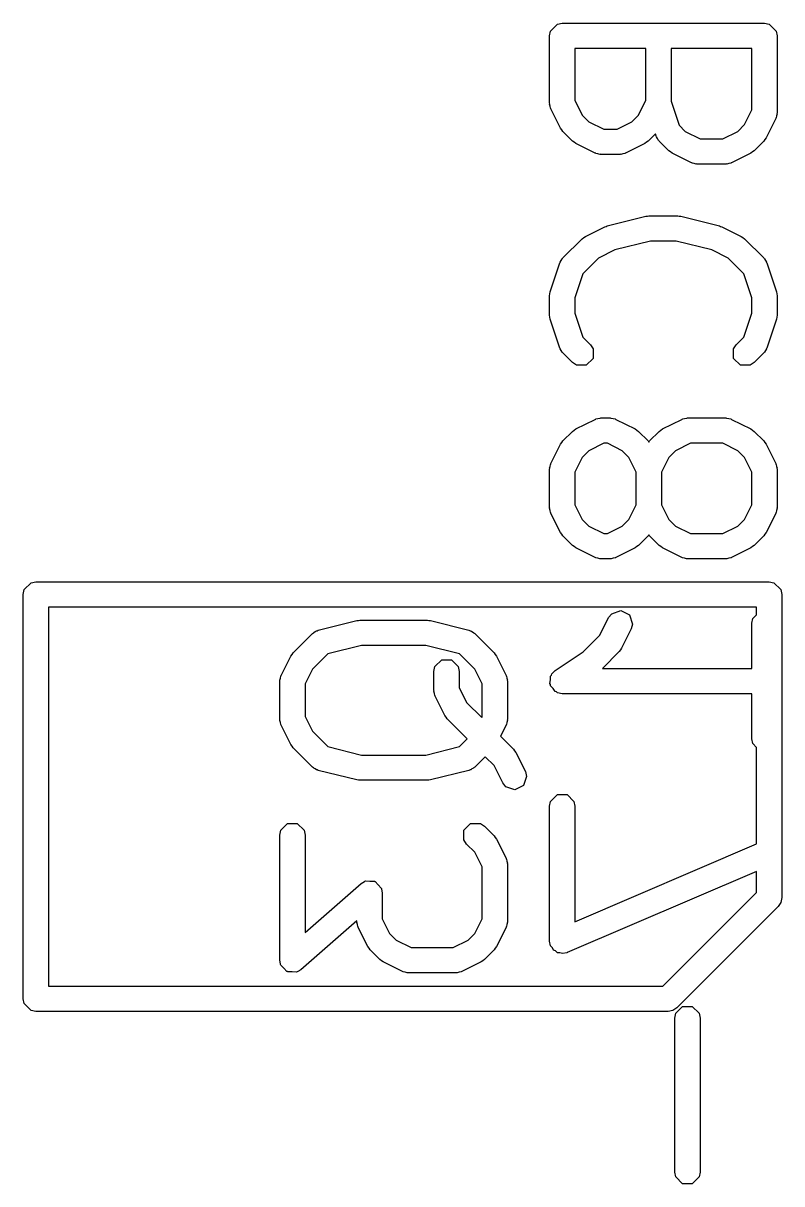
# Model space of a CAD drawing. Header units: inches. Extents: x 0.38 to 5.39, y 0.07 to 3.28.
# Drawn here: x 3.2895 to 3.4076, y 0.8069 to 0.9876 of the extents above; entities that cross this region are included whole.
import ezdxf

# ---------------------------------------------------------------- set-up
doc = ezdxf.new("R2010")
doc.units = ezdxf.units.IN
doc.header["$MEASUREMENT"] = 0
doc.layers.add('BLACK', color=250, linetype='CONTINUOUS')

msp = doc.modelspace()

# ---------------------------------------------------------------- linework, layer by layer
at = {"layer": 'BLACK', "linetype": 'CONTINUOUS'}
for p, q in [((3.37158, 0.9864), (3.37264, 0.98747)), ((3.37264, 0.98747), (3.37339, 0.98762)), ((3.37339, 0.98762), (3.40489, 0.98762)), ((3.40489, 0.98762), (3.40564, 0.98747)), ((3.40564, 0.98747), (3.40671, 0.9864)), ((3.37143, 0.98565), (3.37158, 0.9864)), ((3.37143, 0.97515), (3.37143, 0.98565)), ((3.40671, 0.9864), (3.40686, 0.98565)), ((3.40686, 0.98565), (3.40686, 0.97365)), ((3.38642, 0.98368), (3.37536, 0.98368)), ((3.37536, 0.98368), (3.37536, 0.97562)), ((3.38642, 0.97562), (3.38642, 0.98368)), ((3.40292, 0.98368), (3.39036, 0.98368)), ((3.39036, 0.98368), (3.39036, 0.97547)), ((3.40292, 0.97412), (3.40292, 0.98368)), ((3.37145, 0.97506), (3.37143, 0.97515)), ((3.37143, 0.97501), (3.37145, 0.97506)), ((3.37151, 0.97471), (3.37143, 0.97501)), ((3.37158, 0.9744), (3.37151, 0.97471)), ((3.37161, 0.97437), (3.37158, 0.9744)), ((3.37163, 0.97427), (3.37161, 0.97437)), ((3.37536, 0.97562), (3.37651, 0.97332)), ((3.38528, 0.97332), (3.38642, 0.97562)), ((3.39036, 0.97547), (3.39161, 0.97172)), ((3.37313, 0.97127), (3.37163, 0.97427)), ((3.37651, 0.97332), (3.37756, 0.97227)), ((3.38423, 0.97227), (3.38528, 0.97332)), ((3.40177, 0.97182), (3.40292, 0.97412)), ((3.40665, 0.97277), (3.40515, 0.96977)), ((3.40668, 0.97287), (3.40665, 0.97277)), ((3.40671, 0.9729), (3.40668, 0.97287)), ((3.40677, 0.97321), (3.40671, 0.9729)), ((3.40685, 0.97351), (3.40677, 0.97321)), ((3.40686, 0.97365), (3.40684, 0.97356)), ((3.40684, 0.97356), (3.40685, 0.97351)), ((3.37333, 0.97102), (3.37313, 0.97127)), ((3.3735, 0.97076), (3.37333, 0.97102)), ((3.375, 0.96926), (3.3735, 0.97076)), ((3.37756, 0.97227), (3.37986, 0.97112)), ((3.37986, 0.97112), (3.38193, 0.97112)), ((3.38193, 0.97112), (3.38423, 0.97227)), ((3.39161, 0.97172), (3.39256, 0.97077)), ((3.39256, 0.97077), (3.39486, 0.96962)), ((3.39843, 0.96962), (3.40072, 0.97077)), ((3.40072, 0.97077), (3.40177, 0.97182)), ((3.37527, 0.96908), (3.375, 0.96926)), ((3.37551, 0.96889), (3.37527, 0.96908)), ((3.38652, 0.96909), (3.38627, 0.96889)), ((3.38679, 0.96926), (3.38652, 0.96909)), ((3.38791, 0.97038), (3.38679, 0.96926)), ((3.38803, 0.97003), (3.38791, 0.97038)), ((3.38807, 0.96994), (3.38803, 0.97003)), ((3.38807, 0.9699), (3.38807, 0.96994)), ((3.38825, 0.96964), (3.38807, 0.9699)), ((3.38841, 0.96936), (3.38825, 0.96964)), ((3.38845, 0.96934), (3.38841, 0.96936)), ((3.3885, 0.96926), (3.38845, 0.96934)), ((3.39, 0.96776), (3.3885, 0.96926)), ((3.39486, 0.96962), (3.39843, 0.96962)), ((3.40478, 0.96926), (3.40328, 0.96776)), ((3.40496, 0.96952), (3.40478, 0.96926)), ((3.40515, 0.96977), (3.40496, 0.96952)), ((3.37851, 0.96739), (3.37551, 0.96889)), ((3.37861, 0.96737), (3.37851, 0.96739)), ((3.37864, 0.96733), (3.37861, 0.96737)), ((3.37895, 0.96727), (3.37864, 0.96733)), ((3.37925, 0.96719), (3.37895, 0.96727)), ((3.3793, 0.9672), (3.37925, 0.96719)), ((3.37939, 0.96718), (3.3793, 0.9672)), ((3.38239, 0.96718), (3.37939, 0.96718)), ((3.38249, 0.9672), (3.38239, 0.96718)), ((3.38253, 0.96719), (3.38249, 0.9672)), ((3.38284, 0.96727), (3.38253, 0.96719)), ((3.38315, 0.96733), (3.38284, 0.96727)), ((3.38318, 0.96737), (3.38315, 0.96733)), ((3.38327, 0.96739), (3.38318, 0.96737)), ((3.38627, 0.96889), (3.38327, 0.96739)), ((3.39026, 0.96759), (3.39, 0.96776)), ((3.39051, 0.96739), (3.39026, 0.96759)), ((3.39351, 0.96589), (3.39051, 0.96739)), ((3.40277, 0.96739), (3.39977, 0.96589)), ((3.40302, 0.96759), (3.40277, 0.96739)), ((3.40328, 0.96776), (3.40302, 0.96759)), ((3.39361, 0.96587), (3.39351, 0.96589)), ((3.39364, 0.96583), (3.39361, 0.96587)), ((3.39395, 0.96577), (3.39364, 0.96583)), ((3.39425, 0.96569), (3.39395, 0.96577)), ((3.3943, 0.9657), (3.39425, 0.96569)), ((3.39439, 0.96568), (3.3943, 0.9657)), ((3.39889, 0.96568), (3.39439, 0.96568)), ((3.39899, 0.9657), (3.39889, 0.96568)), ((3.39903, 0.96569), (3.39899, 0.9657)), ((3.39934, 0.96577), (3.39903, 0.96569)), ((3.39964, 0.96583), (3.39934, 0.96577)), ((3.39968, 0.96587), (3.39964, 0.96583)), ((3.39977, 0.96589), (3.39968, 0.96587)), ((3.38042, 0.95606), (3.38642, 0.95756)), ((3.38642, 0.95756), (3.38666, 0.95758)), ((3.38666, 0.95758), (3.38689, 0.95762)), ((3.38689, 0.95762), (3.39139, 0.95762)), ((3.39139, 0.95762), (3.39163, 0.95758)), ((3.39163, 0.95758), (3.39187, 0.95756)), ((3.39187, 0.95756), (3.39787, 0.95606)), ((3.37701, 0.95442), (3.38001, 0.95592)), ((3.38001, 0.95592), (3.38022, 0.95597)), ((3.38022, 0.95597), (3.38042, 0.95606)), ((3.39787, 0.95606), (3.39806, 0.95597)), ((3.39806, 0.95597), (3.39827, 0.95592)), ((3.39827, 0.95592), (3.40127, 0.95442)), ((3.3735, 0.95105), (3.3765, 0.95405)), ((3.3765, 0.95405), (3.37676, 0.95422)), ((3.37676, 0.95422), (3.37701, 0.95442)), ((3.38714, 0.95369), (3.38158, 0.9523)), ((3.39115, 0.95369), (3.38714, 0.95369)), ((3.3967, 0.9523), (3.39115, 0.95369)), ((3.40127, 0.95442), (3.40152, 0.95422)), ((3.40152, 0.95422), (3.40178, 0.95405)), ((3.40178, 0.95405), (3.40478, 0.95105)), ((3.37325, 0.95067), (3.37341, 0.95094)), ((3.37341, 0.95094), (3.37345, 0.95097)), ((3.37345, 0.95097), (3.3735, 0.95105)), ((3.37906, 0.95104), (3.37662, 0.94859)), ((3.38158, 0.9523), (3.37906, 0.95104)), ((3.39923, 0.95104), (3.3967, 0.9523)), ((3.40167, 0.94859), (3.39923, 0.95104)), ((3.40478, 0.95105), (3.40484, 0.95097)), ((3.40484, 0.95097), (3.40488, 0.95094)), ((3.40488, 0.95094), (3.40503, 0.95067)), ((3.37153, 0.94578), (3.37303, 0.95028)), ((3.37303, 0.95028), (3.37308, 0.95036)), ((3.37308, 0.95041), (3.37325, 0.95067)), ((3.37308, 0.95036), (3.37308, 0.95041)), ((3.40503, 0.95067), (3.40521, 0.95041)), ((3.40521, 0.95041), (3.40521, 0.95036)), ((3.40521, 0.95036), (3.40526, 0.95028)), ((3.40526, 0.95028), (3.40676, 0.94578)), ((3.37662, 0.94859), (3.37536, 0.94484)), ((3.40292, 0.94484), (3.40167, 0.94859)), ((3.37143, 0.94516), (3.37149, 0.94547)), ((3.37149, 0.94547), (3.37153, 0.94578)), ((3.40676, 0.94578), (3.4068, 0.94547)), ((3.4068, 0.94547), (3.40686, 0.94516)), ((3.37143, 0.94216), (3.37143, 0.94516)), ((3.37536, 0.94484), (3.37536, 0.94248)), ((3.40292, 0.94248), (3.40292, 0.94484)), ((3.40686, 0.94516), (3.40686, 0.94216)), ((3.37149, 0.94185), (3.37143, 0.94216)), ((3.37153, 0.94153), (3.37149, 0.94185)), ((3.37536, 0.94248), (3.37662, 0.93872)), ((3.40167, 0.93872), (3.40292, 0.94248)), ((3.4068, 0.94185), (3.40676, 0.94153)), ((3.40686, 0.94216), (3.4068, 0.94185)), ((3.37303, 0.93703), (3.37153, 0.94153)), ((3.40676, 0.94153), (3.40526, 0.93703)), ((3.37662, 0.93872), (3.37779, 0.93755)), ((3.4005, 0.93755), (3.40167, 0.93872)), ((3.37308, 0.93695), (3.37303, 0.93703)), ((3.37308, 0.9369), (3.37308, 0.93695)), ((3.37325, 0.93664), (3.37308, 0.9369)), ((3.37341, 0.93637), (3.37325, 0.93664)), ((3.37345, 0.93635), (3.37341, 0.93637)), ((3.37779, 0.93755), (3.37821, 0.93691)), ((3.37821, 0.93691), (3.37821, 0.9354)), ((3.40007, 0.93691), (3.4005, 0.93755)), ((3.40007, 0.9354), (3.40007, 0.93691)), ((3.40488, 0.93637), (3.40484, 0.93635)), ((3.40503, 0.93664), (3.40488, 0.93637)), ((3.40521, 0.9369), (3.40503, 0.93664)), ((3.40526, 0.93703), (3.40521, 0.93695)), ((3.40521, 0.93695), (3.40521, 0.9369)), ((3.3735, 0.93626), (3.37345, 0.93635)), ((3.375, 0.93476), (3.3735, 0.93626)), ((3.37564, 0.93434), (3.375, 0.93476)), ((3.37821, 0.9354), (3.37715, 0.93434)), ((3.40114, 0.93434), (3.40007, 0.9354)), ((3.40328, 0.93476), (3.40264, 0.93434)), ((3.40478, 0.93626), (3.40328, 0.93476)), ((3.40484, 0.93635), (3.40478, 0.93626)), ((3.37715, 0.93434), (3.37564, 0.93434)), ((3.40264, 0.93434), (3.40114, 0.93434)), ((3.37551, 0.92442), (3.37851, 0.92592)), ((3.37851, 0.92592), (3.37861, 0.92595)), ((3.37861, 0.92595), (3.37864, 0.92598)), ((3.37864, 0.92598), (3.37895, 0.92604)), ((3.37895, 0.92604), (3.37925, 0.92612)), ((3.37925, 0.92612), (3.3793, 0.92611)), ((3.3793, 0.92611), (3.37939, 0.92613)), ((3.37939, 0.92613), (3.38089, 0.92613)), ((3.38089, 0.92613), (3.38099, 0.92611)), ((3.38099, 0.92611), (3.38103, 0.92612)), ((3.38103, 0.92612), (3.38134, 0.92604)), ((3.38134, 0.92604), (3.38165, 0.92598)), ((3.38165, 0.92598), (3.38168, 0.92595)), ((3.38168, 0.92595), (3.38177, 0.92592)), ((3.38177, 0.92592), (3.38477, 0.92442)), ((3.38901, 0.92442), (3.39201, 0.92592)), ((3.39201, 0.92592), (3.39211, 0.92595)), ((3.39211, 0.92595), (3.39214, 0.92598)), ((3.39214, 0.92598), (3.39245, 0.92604)), ((3.39245, 0.92604), (3.39275, 0.92612)), ((3.39275, 0.92612), (3.3928, 0.92611)), ((3.3928, 0.92611), (3.39289, 0.92613)), ((3.39289, 0.92613), (3.39889, 0.92613)), ((3.39889, 0.92613), (3.39899, 0.92611)), ((3.39899, 0.92611), (3.39903, 0.92612)), ((3.39903, 0.92612), (3.39934, 0.92604)), ((3.39934, 0.92604), (3.39964, 0.92598)), ((3.39964, 0.92598), (3.39968, 0.92595)), ((3.39968, 0.92595), (3.39977, 0.92592)), ((3.39977, 0.92592), (3.40277, 0.92442)), ((3.3735, 0.92255), (3.375, 0.92405)), ((3.375, 0.92405), (3.37526, 0.92423)), ((3.37526, 0.92423), (3.37551, 0.92442)), ((3.38477, 0.92442), (3.38502, 0.92423)), ((3.38502, 0.92423), (3.38529, 0.92405)), ((3.38529, 0.92405), (3.38679, 0.92255)), ((3.387, 0.92255), (3.3885, 0.92405)), ((3.3885, 0.92405), (3.38876, 0.92423)), ((3.38876, 0.92423), (3.38901, 0.92442)), ((3.40277, 0.92442), (3.40302, 0.92423)), ((3.40302, 0.92423), (3.40328, 0.92405)), ((3.40328, 0.92405), (3.40478, 0.92255)), ((3.37163, 0.91904), (3.37313, 0.92204)), ((3.37313, 0.92204), (3.37333, 0.92229)), ((3.37333, 0.92229), (3.3735, 0.92255)), ((3.37986, 0.92219), (3.37756, 0.92104)), ((3.38043, 0.92219), (3.37986, 0.92219)), ((3.38273, 0.92104), (3.38043, 0.92219)), ((3.38679, 0.92255), (3.38689, 0.92239)), ((3.38689, 0.92239), (3.387, 0.92255)), ((3.39336, 0.92219), (3.39106, 0.92104)), ((3.39843, 0.92219), (3.39336, 0.92219)), ((3.40072, 0.92104), (3.39843, 0.92219)), ((3.40478, 0.92255), (3.40496, 0.92229)), ((3.40496, 0.92229), (3.40515, 0.92204)), ((3.40515, 0.92204), (3.40665, 0.91904)), ((3.37756, 0.92104), (3.37651, 0.91999)), ((3.38378, 0.91999), (3.38273, 0.92104)), ((3.39106, 0.92104), (3.39001, 0.91999)), ((3.40177, 0.91999), (3.40072, 0.92104)), ((3.37143, 0.9183), (3.37151, 0.9186)), ((3.37145, 0.91826), (3.37143, 0.9183)), ((3.37151, 0.9186), (3.37158, 0.91891)), ((3.37158, 0.91891), (3.37161, 0.91894)), ((3.37161, 0.91894), (3.37163, 0.91904)), ((3.37651, 0.91999), (3.37536, 0.91769)), ((3.38492, 0.91769), (3.38378, 0.91999)), ((3.39001, 0.91999), (3.38886, 0.91769)), ((3.40292, 0.91769), (3.40177, 0.91999)), ((3.40665, 0.91904), (3.40668, 0.91894)), ((3.40668, 0.91894), (3.40671, 0.91891)), ((3.40671, 0.91891), (3.40677, 0.9186)), ((3.40677, 0.9186), (3.40685, 0.9183)), ((3.40685, 0.9183), (3.40684, 0.91826)), ((3.37143, 0.91816), (3.37145, 0.91826)), ((3.37143, 0.91216), (3.37143, 0.91816)), ((3.37536, 0.91769), (3.37536, 0.91262)), ((3.38492, 0.91262), (3.38492, 0.91769)), ((3.38886, 0.91769), (3.38886, 0.91262)), ((3.40292, 0.91262), (3.40292, 0.91769)), ((3.40684, 0.91826), (3.40686, 0.91816)), ((3.40686, 0.91816), (3.40686, 0.91216)), ((3.37145, 0.91206), (3.37143, 0.91216)), ((3.37143, 0.91202), (3.37145, 0.91206)), ((3.37151, 0.91172), (3.37143, 0.91202)), ((3.37158, 0.91141), (3.37151, 0.91172)), ((3.37161, 0.91137), (3.37158, 0.91141)), ((3.37163, 0.91128), (3.37161, 0.91137)), ((3.37313, 0.90828), (3.37163, 0.91128)), ((3.37536, 0.91262), (3.37651, 0.91033)), ((3.38378, 0.91033), (3.38492, 0.91262)), ((3.38886, 0.91262), (3.39001, 0.91033)), ((3.40177, 0.91033), (3.40292, 0.91262)), ((3.40665, 0.91128), (3.40515, 0.90828)), ((3.40668, 0.91137), (3.40665, 0.91128)), ((3.40671, 0.91141), (3.40668, 0.91137)), ((3.40677, 0.91172), (3.40671, 0.91141)), ((3.40685, 0.91202), (3.40677, 0.91172)), ((3.40686, 0.91216), (3.40684, 0.91206)), ((3.40684, 0.91206), (3.40685, 0.91202)), ((3.37651, 0.91033), (3.37756, 0.90928)), ((3.37756, 0.90928), (3.37986, 0.90813)), ((3.38043, 0.90813), (3.38273, 0.90928)), ((3.38273, 0.90928), (3.38378, 0.91033)), ((3.39001, 0.91033), (3.39106, 0.90928)), ((3.39106, 0.90928), (3.39336, 0.90813)), ((3.39843, 0.90813), (3.40072, 0.90928)), ((3.40072, 0.90928), (3.40177, 0.91033)), ((3.37333, 0.90803), (3.37313, 0.90828)), ((3.3735, 0.90777), (3.37333, 0.90803)), ((3.375, 0.90627), (3.3735, 0.90777)), ((3.37986, 0.90813), (3.38043, 0.90813)), ((3.38679, 0.90777), (3.38529, 0.90627)), ((3.38689, 0.90793), (3.38679, 0.90777)), ((3.387, 0.90777), (3.38689, 0.90793)), ((3.3885, 0.90627), (3.387, 0.90777)), ((3.39336, 0.90813), (3.39843, 0.90813)), ((3.40478, 0.90777), (3.40328, 0.90627)), ((3.40496, 0.90803), (3.40478, 0.90777)), ((3.40515, 0.90828), (3.40496, 0.90803)), ((3.37527, 0.90609), (3.375, 0.90627)), ((3.37551, 0.9059), (3.37527, 0.90609)), ((3.37851, 0.9044), (3.37551, 0.9059)), ((3.38477, 0.9059), (3.38177, 0.9044)), ((3.38502, 0.90609), (3.38477, 0.9059)), ((3.38529, 0.90627), (3.38502, 0.90609)), ((3.38876, 0.90609), (3.3885, 0.90627)), ((3.38901, 0.9059), (3.38876, 0.90609)), ((3.39201, 0.9044), (3.38901, 0.9059)), ((3.40277, 0.9059), (3.39977, 0.9044)), ((3.40302, 0.90609), (3.40277, 0.9059)), ((3.40328, 0.90627), (3.40302, 0.90609)), ((3.37861, 0.90437), (3.37851, 0.9044)), ((3.37864, 0.90434), (3.37861, 0.90437)), ((3.37895, 0.90428), (3.37864, 0.90434)), ((3.37925, 0.9042), (3.37895, 0.90428)), ((3.3793, 0.90421), (3.37925, 0.9042)), ((3.37939, 0.90419), (3.3793, 0.90421)), ((3.38089, 0.90419), (3.37939, 0.90419)), ((3.38099, 0.90421), (3.38089, 0.90419)), ((3.38103, 0.9042), (3.38099, 0.90421)), ((3.38134, 0.90428), (3.38103, 0.9042)), ((3.38165, 0.90434), (3.38134, 0.90428)), ((3.38168, 0.90437), (3.38165, 0.90434)), ((3.38177, 0.9044), (3.38168, 0.90437)), ((3.39211, 0.90437), (3.39201, 0.9044)), ((3.39214, 0.90434), (3.39211, 0.90437)), ((3.39245, 0.90428), (3.39214, 0.90434)), ((3.39275, 0.9042), (3.39245, 0.90428)), ((3.3928, 0.90421), (3.39275, 0.9042)), ((3.39289, 0.90419), (3.3928, 0.90421)), ((3.39889, 0.90419), (3.39289, 0.90419)), ((3.39899, 0.90421), (3.39889, 0.90419)), ((3.39903, 0.9042), (3.39899, 0.90421)), ((3.39934, 0.90428), (3.39903, 0.9042)), ((3.39964, 0.90434), (3.39934, 0.90428)), ((3.39968, 0.90437), (3.39964, 0.90434)), ((3.39977, 0.9044), (3.39968, 0.90437)), ((3.28962, 0.89941), (3.29069, 0.90048)), ((3.29069, 0.90048), (3.29144, 0.90063)), ((3.29144, 0.90063), (3.40562, 0.90063)), ((3.40562, 0.90063), (3.40637, 0.90048)), ((3.40637, 0.90048), (3.40744, 0.89941)), ((3.28947, 0.89866), (3.28962, 0.89941)), ((3.28947, 0.83567), (3.28947, 0.89866)), ((3.40744, 0.89941), (3.40759, 0.89866)), ((3.40759, 0.89866), (3.40759, 0.85142)), ((3.29341, 0.89669), (3.29341, 0.83764)), ((3.40365, 0.89669), (3.29341, 0.89669)), ((3.40365, 0.89549), (3.40365, 0.89669)), ((3.37928, 0.89233), (3.38063, 0.89504)), ((3.38063, 0.89504), (3.3811, 0.89565)), ((3.3811, 0.89565), (3.38253, 0.89613)), ((3.38253, 0.89613), (3.38388, 0.89545)), ((3.38388, 0.89545), (3.38436, 0.89402)), ((3.40292, 0.89416), (3.40307, 0.89492)), ((3.40307, 0.89492), (3.40365, 0.89549)), ((3.33495, 0.89285), (3.33515, 0.89298)), ((3.33515, 0.89298), (3.33523, 0.89298)), ((3.33523, 0.89298), (3.33542, 0.89307)), ((3.33542, 0.89307), (3.34142, 0.89457)), ((3.34142, 0.89457), (3.34166, 0.89458)), ((3.34166, 0.89458), (3.3419, 0.89463)), ((3.3419, 0.89463), (3.3524, 0.89463)), ((3.3524, 0.89463), (3.35263, 0.89458)), ((3.35263, 0.89458), (3.35287, 0.89457)), ((3.35287, 0.89457), (3.35887, 0.89307)), ((3.35887, 0.89307), (3.35907, 0.89298)), ((3.35907, 0.89298), (3.35915, 0.89298)), ((3.35915, 0.89298), (3.35935, 0.89285)), ((3.38415, 0.89328), (3.38265, 0.89028)), ((3.38436, 0.89402), (3.38415, 0.89328)), ((3.40292, 0.88713), (3.40292, 0.89416)), ((3.33151, 0.88955), (3.33451, 0.89255)), ((3.33451, 0.89255), (3.33468, 0.89267)), ((3.33468, 0.89267), (3.33473, 0.89274)), ((3.33473, 0.89274), (3.33495, 0.89285)), ((3.35935, 0.89285), (3.35957, 0.89274)), ((3.35957, 0.89274), (3.35961, 0.89267)), ((3.35961, 0.89267), (3.35979, 0.89255)), ((3.35979, 0.89255), (3.36279, 0.88955)), ((3.37664, 0.88969), (3.37928, 0.89233)), ((3.33133, 0.88929), (3.33151, 0.88955)), ((3.33691, 0.88938), (3.33452, 0.887)), ((3.34214, 0.89069), (3.33691, 0.88938)), ((3.35215, 0.89069), (3.34214, 0.89069)), ((3.35739, 0.88938), (3.35215, 0.89069)), ((3.35978, 0.887), (3.35739, 0.88938)), ((3.36279, 0.88955), (3.36296, 0.88929)), ((3.3723, 0.8868), (3.37664, 0.88969)), ((3.38229, 0.88977), (3.37965, 0.88713)), ((3.38246, 0.89003), (3.38229, 0.88977)), ((3.38265, 0.89028), (3.38246, 0.89003)), ((3.32964, 0.88604), (3.33114, 0.88904)), ((3.33114, 0.88904), (3.33133, 0.88929)), ((3.35358, 0.88742), (3.35464, 0.88848)), ((3.35464, 0.88848), (3.35615, 0.88848)), ((3.35615, 0.88848), (3.35722, 0.88742)), ((3.36296, 0.88929), (3.36316, 0.88904)), ((3.36316, 0.88904), (3.36466, 0.88604)), ((3.32952, 0.88561), (3.32958, 0.88592)), ((3.32958, 0.88592), (3.32961, 0.88595)), ((3.32961, 0.88595), (3.32964, 0.88604)), ((3.33452, 0.887), (3.33337, 0.8847)), ((3.35343, 0.88666), (3.35358, 0.88742)), ((3.35343, 0.88366), (3.35343, 0.88666)), ((3.35722, 0.88742), (3.35737, 0.88666)), ((3.35737, 0.88666), (3.35737, 0.88413)), ((3.36093, 0.8847), (3.35978, 0.887)), ((3.36466, 0.88604), (3.36468, 0.88595)), ((3.36468, 0.88595), (3.36471, 0.88592)), ((3.36471, 0.88592), (3.36478, 0.88561)), ((3.37158, 0.88592), (3.37172, 0.88606)), ((3.37158, 0.88534), (3.37158, 0.88592)), ((3.37172, 0.88606), (3.37176, 0.88626)), ((3.37176, 0.88626), (3.3723, 0.8868)), ((3.37965, 0.88713), (3.40292, 0.88713)), ((3.32943, 0.88516), (3.32945, 0.88526)), ((3.32943, 0.87916), (3.32943, 0.88516)), ((3.32944, 0.8853), (3.32952, 0.88561)), ((3.32945, 0.88526), (3.32944, 0.8853)), ((3.33337, 0.8847), (3.33337, 0.87963)), ((3.35737, 0.88413), (3.35851, 0.88183)), ((3.36093, 0.87963), (3.36093, 0.8847)), ((3.36478, 0.88561), (3.36486, 0.8853)), ((3.36486, 0.8853), (3.36485, 0.88526)), ((3.36485, 0.88526), (3.36486, 0.88516)), ((3.36486, 0.88516), (3.36486, 0.87916)), ((3.37146, 0.88478), (3.37158, 0.88534)), ((3.37158, 0.88461), (3.37146, 0.88478)), ((3.37158, 0.88441), (3.37158, 0.88461)), ((3.37198, 0.884), (3.37158, 0.88441)), ((3.3723, 0.88353), (3.37198, 0.884)), ((3.35345, 0.88357), (3.35343, 0.88366)), ((3.35343, 0.88352), (3.35345, 0.88357)), ((3.35352, 0.88322), (3.35343, 0.88352)), ((3.35358, 0.88291), (3.35352, 0.88322)), ((3.35361, 0.88288), (3.35358, 0.88291)), ((3.35364, 0.88278), (3.35361, 0.88288)), ((3.35514, 0.87978), (3.35364, 0.88278)), ((3.3725, 0.88349), (3.3723, 0.88353)), ((3.37264, 0.88334), (3.3725, 0.88349)), ((3.37339, 0.88319), (3.37264, 0.88334)), ((3.40292, 0.88319), (3.37339, 0.88319)), ((3.40292, 0.87616), (3.40292, 0.88319)), ((3.35851, 0.88183), (3.36086, 0.87949)), ((3.32945, 0.87907), (3.32943, 0.87916)), ((3.32944, 0.87902), (3.32945, 0.87907)), ((3.32952, 0.87872), (3.32944, 0.87902)), ((3.32958, 0.87841), (3.32952, 0.87872)), ((3.33337, 0.87963), (3.33452, 0.87733)), ((3.35533, 0.87953), (3.35514, 0.87978)), ((3.3555, 0.87927), (3.35533, 0.87953)), ((3.35861, 0.87616), (3.3555, 0.87927)), ((3.36086, 0.87949), (3.36093, 0.87963)), ((3.36478, 0.87872), (3.36471, 0.87841)), ((3.36486, 0.87902), (3.36478, 0.87872)), ((3.36486, 0.87916), (3.36485, 0.87907)), ((3.36485, 0.87907), (3.36486, 0.87902)), ((3.32961, 0.87838), (3.32958, 0.87841)), ((3.32964, 0.87828), (3.32961, 0.87838)), ((3.33114, 0.87528), (3.32964, 0.87828)), ((3.33452, 0.87733), (3.33691, 0.87494)), ((3.36466, 0.87828), (3.36379, 0.87655)), ((3.36468, 0.87838), (3.36466, 0.87828)), ((3.36471, 0.87841), (3.36468, 0.87838)), ((3.33133, 0.87503), (3.33114, 0.87528)), ((3.33151, 0.87477), (3.33133, 0.87503)), ((3.33691, 0.87494), (3.34214, 0.87363)), ((3.35215, 0.87363), (3.35739, 0.87494)), ((3.35739, 0.87494), (3.35861, 0.87616)), ((3.36379, 0.87655), (3.36579, 0.87456)), ((3.40307, 0.87541), (3.40292, 0.87616)), ((3.40365, 0.87483), (3.40307, 0.87541)), ((3.33451, 0.87177), (3.33151, 0.87477)), ((3.34214, 0.87363), (3.35215, 0.87363)), ((3.3614, 0.87338), (3.35979, 0.87177)), ((3.36278, 0.872), (3.3614, 0.87338)), ((3.36579, 0.87456), (3.36596, 0.87429)), ((3.36596, 0.87429), (3.36616, 0.87404)), ((3.36616, 0.87404), (3.36766, 0.87105)), ((3.40365, 0.85978), (3.40365, 0.87483)), ((3.33468, 0.87165), (3.33451, 0.87177)), ((3.33473, 0.87158), (3.33468, 0.87165)), ((3.33495, 0.87148), (3.33473, 0.87158)), ((3.33515, 0.87135), (3.33495, 0.87148)), ((3.33523, 0.87135), (3.33515, 0.87135)), ((3.33542, 0.87125), (3.33523, 0.87135)), ((3.35907, 0.87135), (3.35887, 0.87125)), ((3.35915, 0.87135), (3.35907, 0.87135)), ((3.35935, 0.87148), (3.35915, 0.87135)), ((3.35957, 0.87158), (3.35935, 0.87148)), ((3.35961, 0.87165), (3.35957, 0.87158)), ((3.35979, 0.87177), (3.35961, 0.87165)), ((3.36413, 0.86928), (3.36278, 0.872)), ((3.34142, 0.86976), (3.33542, 0.87125)), ((3.34166, 0.86974), (3.34142, 0.86976)), ((3.3419, 0.8697), (3.34166, 0.86974)), ((3.3524, 0.8697), (3.3419, 0.8697)), ((3.35263, 0.86974), (3.3524, 0.8697)), ((3.35287, 0.86976), (3.35263, 0.86974)), ((3.35887, 0.87125), (3.35287, 0.86976)), ((3.36786, 0.8703), (3.36738, 0.86888)), ((3.36766, 0.87105), (3.36786, 0.8703)), ((3.36461, 0.86868), (3.36413, 0.86928)), ((3.36604, 0.8682), (3.36461, 0.86868)), ((3.36738, 0.86888), (3.36604, 0.8682)), ((3.37143, 0.86567), (3.37158, 0.86642)), ((3.37158, 0.86642), (3.37264, 0.86748)), ((3.37264, 0.86748), (3.37415, 0.86748)), ((3.37415, 0.86748), (3.37521, 0.86642)), ((3.37521, 0.86642), (3.37536, 0.86567)), ((3.37143, 0.84467), (3.37143, 0.86567)), ((3.37536, 0.86567), (3.37536, 0.84765)), ((3.32958, 0.86192), (3.33065, 0.86298)), ((3.33065, 0.86298), (3.33215, 0.86298)), ((3.33215, 0.86298), (3.33322, 0.86192)), ((3.35808, 0.86192), (3.35914, 0.86298)), ((3.35914, 0.86298), (3.36065, 0.86298)), ((3.36065, 0.86298), (3.36129, 0.86256)), ((3.36129, 0.86256), (3.36279, 0.86106)), ((3.32943, 0.86117), (3.32958, 0.86192)), ((3.32943, 0.84167), (3.32943, 0.86117)), ((3.33322, 0.86192), (3.33337, 0.86117)), ((3.33337, 0.86117), (3.33337, 0.84601)), ((3.35808, 0.86041), (3.35808, 0.86192)), ((3.36279, 0.86106), (3.36296, 0.8608)), ((3.36296, 0.8608), (3.36316, 0.86055)), ((3.36316, 0.86055), (3.36466, 0.85755)), ((3.3585, 0.85977), (3.35808, 0.86041)), ((3.35978, 0.8585), (3.3585, 0.85977)), ((3.37536, 0.84765), (3.40365, 0.85978)), ((3.36093, 0.8562), (3.35978, 0.8585)), ((3.36466, 0.85755), (3.36468, 0.85745)), ((3.36468, 0.85745), (3.36471, 0.85742)), ((3.36471, 0.85742), (3.36478, 0.85711)), ((3.36478, 0.85711), (3.36486, 0.85681)), ((3.36093, 0.84813), (3.36093, 0.8562)), ((3.36486, 0.85681), (3.36485, 0.85676)), ((3.36485, 0.85676), (3.36486, 0.85667)), ((3.36486, 0.85667), (3.36486, 0.84767)), ((3.40365, 0.85549), (3.37417, 0.84286)), ((3.40365, 0.85223), (3.40365, 0.85549)), ((3.33337, 0.84601), (3.3421, 0.85365)), ((3.3421, 0.85365), (3.34259, 0.85393)), ((3.34259, 0.85393), (3.34265, 0.85399)), ((3.34265, 0.85399), (3.34269, 0.85399)), ((3.34269, 0.85399), (3.34277, 0.85403)), ((3.34277, 0.85403), (3.34346, 0.85399)), ((3.34346, 0.85399), (3.34415, 0.85399)), ((3.34415, 0.85399), (3.3442, 0.85394)), ((3.3442, 0.85394), (3.34427, 0.85393)), ((3.34427, 0.85393), (3.34473, 0.85341)), ((3.34473, 0.85341), (3.34522, 0.85292)), ((3.34522, 0.85292), (3.34524, 0.85283)), ((3.34524, 0.85283), (3.34526, 0.8528)), ((3.34526, 0.8528), (3.34526, 0.85272)), ((3.34526, 0.85272), (3.34537, 0.85217)), ((3.34537, 0.85217), (3.34537, 0.84813)), ((3.38905, 0.83764), (3.40365, 0.85223)), ((3.40759, 0.85142), (3.40744, 0.85066)), ((3.40701, 0.85003), (3.39126, 0.83428)), ((3.40744, 0.85066), (3.40701, 0.85003)), ((3.40744, 0.85066), (3.40744, 0.85066)), ((3.34143, 0.84783), (3.3327, 0.84019)), ((3.34143, 0.84767), (3.34143, 0.84783)), ((3.34537, 0.84813), (3.34652, 0.84583)), ((3.35978, 0.84583), (3.36093, 0.84813)), ((3.34145, 0.84757), (3.34143, 0.84767)), ((3.34143, 0.84753), (3.34145, 0.84757)), ((3.34152, 0.84722), (3.34143, 0.84753)), ((3.34158, 0.84691), (3.34152, 0.84722)), ((3.34161, 0.84688), (3.34158, 0.84691)), ((3.34164, 0.84679), (3.34161, 0.84688)), ((3.34314, 0.84379), (3.34164, 0.84679)), ((3.36466, 0.84679), (3.36316, 0.84379)), ((3.36468, 0.84688), (3.36466, 0.84679)), ((3.36471, 0.84691), (3.36468, 0.84688)), ((3.36478, 0.84722), (3.36471, 0.84691)), ((3.36486, 0.84753), (3.36478, 0.84722)), ((3.36486, 0.84767), (3.36485, 0.84757)), ((3.36485, 0.84757), (3.36486, 0.84753)), ((3.34652, 0.84583), (3.34756, 0.84479)), ((3.34756, 0.84479), (3.34986, 0.84364)), ((3.35643, 0.84364), (3.35873, 0.84479)), ((3.35873, 0.84479), (3.35978, 0.84583)), ((3.37143, 0.84465), (3.37143, 0.84467)), ((3.37143, 0.84464), (3.37143, 0.84465)), ((3.37143, 0.84462), (3.37143, 0.84464)), ((3.37158, 0.84391), (3.37143, 0.84462)), ((3.34333, 0.84354), (3.34314, 0.84379)), ((3.34351, 0.84328), (3.34333, 0.84354)), ((3.34501, 0.84178), (3.34351, 0.84328)), ((3.34986, 0.84364), (3.35643, 0.84364)), ((3.36279, 0.84328), (3.36129, 0.84178)), ((3.36296, 0.84354), (3.36279, 0.84328)), ((3.36316, 0.84379), (3.36296, 0.84354)), ((3.37186, 0.84363), (3.37158, 0.84391)), ((3.37202, 0.84326), (3.37186, 0.84363)), ((3.37237, 0.84312), (3.37202, 0.84326)), ((3.37264, 0.84285), (3.37237, 0.84312)), ((3.37304, 0.84285), (3.37264, 0.84285)), ((3.37342, 0.8427), (3.37304, 0.84285)), ((3.37413, 0.84285), (3.37342, 0.8427)), ((3.37415, 0.84285), (3.37413, 0.84285)), ((3.37417, 0.84286), (3.37415, 0.84286)), ((3.37415, 0.84286), (3.37415, 0.84285)), ((3.32954, 0.84112), (3.32943, 0.84167)), ((3.32954, 0.84104), (3.32954, 0.84112)), ((3.32956, 0.84101), (3.32954, 0.84104)), ((3.32958, 0.84092), (3.32956, 0.84101)), ((3.33007, 0.84043), (3.32958, 0.84092)), ((3.34527, 0.8416), (3.34501, 0.84178)), ((3.34552, 0.84141), (3.34527, 0.8416)), ((3.34852, 0.83991), (3.34552, 0.84141)), ((3.36078, 0.84141), (3.35778, 0.83991)), ((3.36103, 0.8416), (3.36078, 0.84141)), ((3.36129, 0.84178), (3.36103, 0.8416)), ((3.33053, 0.8399), (3.33007, 0.84043)), ((3.3306, 0.8399), (3.33053, 0.8399)), ((3.33065, 0.83985), (3.3306, 0.8399)), ((3.33134, 0.83985), (3.33065, 0.83985)), ((3.33203, 0.8398), (3.33134, 0.83985)), ((3.33211, 0.83985), (3.33203, 0.8398)), ((3.33215, 0.83985), (3.33211, 0.83985)), ((3.33221, 0.83991), (3.33215, 0.83985)), ((3.3327, 0.84019), (3.33221, 0.83991)), ((3.34861, 0.83988), (3.34852, 0.83991)), ((3.34864, 0.83985), (3.34861, 0.83988)), ((3.34895, 0.83979), (3.34864, 0.83985)), ((3.34926, 0.83971), (3.34895, 0.83979)), ((3.3493, 0.83972), (3.34926, 0.83971)), ((3.3494, 0.8397), (3.3493, 0.83972)), ((3.3569, 0.8397), (3.3494, 0.8397)), ((3.35699, 0.83972), (3.3569, 0.8397)), ((3.35704, 0.83971), (3.35699, 0.83972)), ((3.35734, 0.83979), (3.35704, 0.83971)), ((3.35765, 0.83985), (3.35734, 0.83979)), ((3.35768, 0.83988), (3.35765, 0.83985)), ((3.35778, 0.83991), (3.35768, 0.83988)), ((3.29341, 0.83764), (3.38905, 0.83764)), ((3.28962, 0.83492), (3.28947, 0.83567)), ((3.29069, 0.83385), (3.28962, 0.83492)), ((3.29144, 0.8337), (3.29069, 0.83385)), ((3.38987, 0.8337), (3.29144, 0.8337)), ((3.39062, 0.83385), (3.38987, 0.8337)), ((3.39126, 0.83428), (3.39062, 0.83385)), ((3.39092, 0.83267), (3.39107, 0.83342)), ((3.39107, 0.83342), (3.39214, 0.83449)), ((3.39214, 0.83449), (3.39365, 0.83449)), ((3.39365, 0.83449), (3.39471, 0.83342)), ((3.39471, 0.83342), (3.39486, 0.83267)), ((3.39092, 0.80867), (3.39092, 0.83267)), ((3.39486, 0.83267), (3.39486, 0.80867)), ((3.39107, 0.80792), (3.39092, 0.80867)), ((3.39486, 0.80867), (3.39471, 0.80792)), ((3.39214, 0.80685), (3.39107, 0.80792)), ((3.39365, 0.80685), (3.39214, 0.80685)), ((3.39471, 0.80792), (3.39365, 0.80685))]:
    msp.add_line(p, q, dxfattribs=at)

doc.saveas('drawing.dxf')
